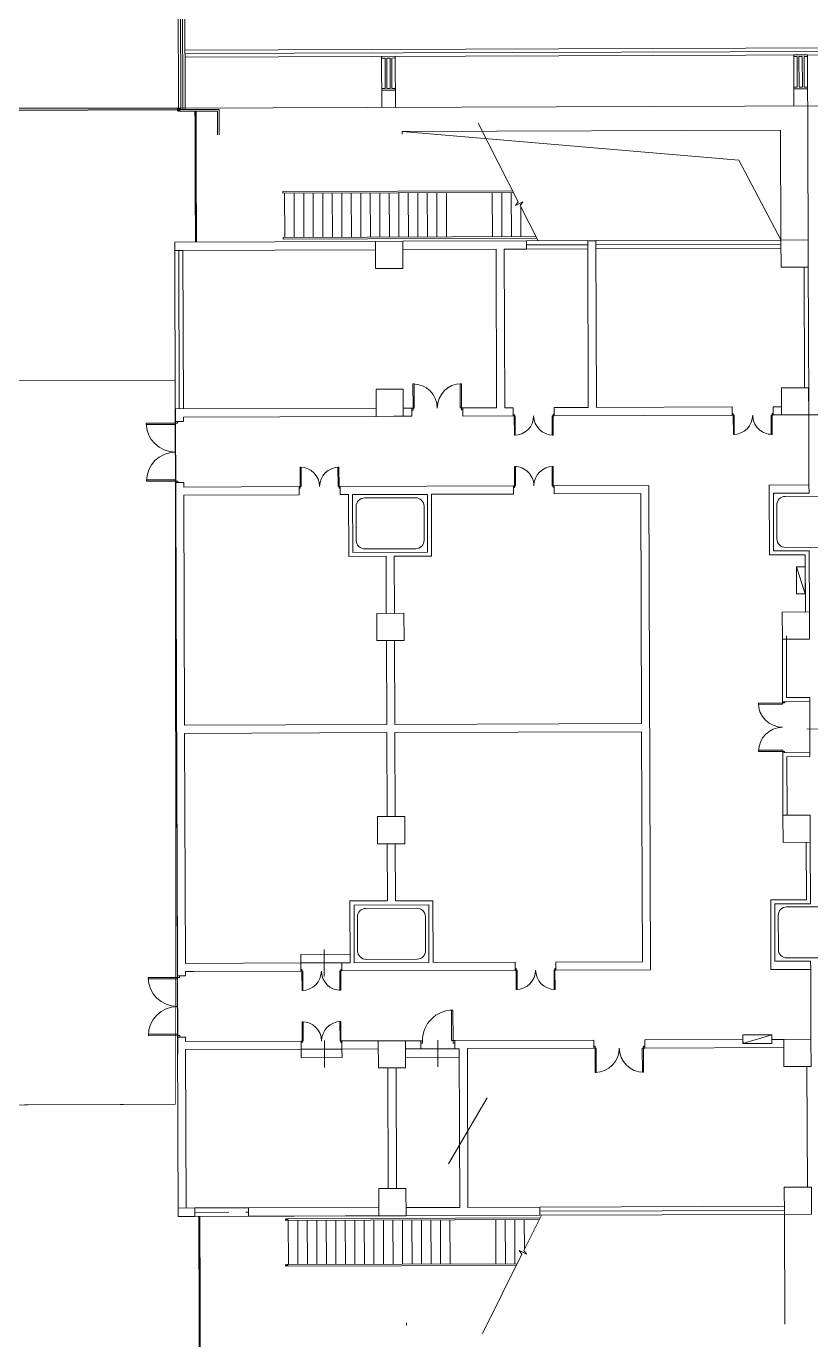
# Model space of a CAD drawing. Header units: millimetres. Extents: x 395197 to 699875, y 745 to 708816.
# Drawn here: x 581223 to 604315, y 553624 to 592284 of the extents above; entities that cross this region are included whole.
import ezdxf

# ---------------------------------------------------------------- set-up
doc = ezdxf.new("R2010")
doc.units = ezdxf.units.MM
for name, pattern in [('DASHDOT', [1, 0.5, -0.25, 0, -0.25]), ('DASHDOT2', [0.5, 0.25, -0.125, 0, -0.125]), ('DASHED', [0.75, 0.5, -0.25]), ('DOTE', [2.42, 2, -0.2, 0.02, -0.2]), ('HIDDEN', [0.375, 0.25, -0.125])]:
    doc.linetypes.add(name, pattern=pattern)
for name, color, linetype in [('0-修改拆除', 4, 'Continuous'), ('EECOMM', 1, 'DASHDOT2'), ('伸缩缝', 40, 'Continuous')]:
    doc.layers.add(name, color=color, linetype=linetype)
for name, color, linetype, lineweight in [('1', 253, 'Continuous', 9), ('2', 253, 'Continuous', 9), ('3', 3, 'Continuous', 9), ('4', 4, 'Continuous', 9), ('5', 5, 'Continuous', 9), ('ARDIM', 4, 'Continuous', 9), ('ARDOOR', 252, 'Continuous', 9), ('ARWALL', 7, 'Continuous', 9), ('KbhRt主线_右线xl', 3, 'DOTE', 70), ('STAIR', 2, 'Continuous', 9), ('水箱', 16, 'Continuous', 9)]:
    doc.layers.add(name, color=color, linetype=linetype, lineweight=lineweight)

# ---------------------------------------------------------------- blocks, each defined once
blk = doc.blocks.new('AUD05D1S')
for p, q in [((-0.95, 0), (-0.95, 0.95)), ((-0.95, 0.95), (-0.904, 0.95)), ((-0.904, 0), (-0.904, 0.95)), ((0.95, 0.95), (0.904, 0.95)), ((0.904, 0), (0.904, 0.95)), ((0.95, 0), (0.95, 0.95)), ((-0.95, 0), (-0.904, 0)), ((0.95, 0), (0.904, 0))]:
    blk.add_line(p, q)
for points in [[(-1, 0), (-0.95, 0), (-0.95, -0.075), (-1, -0.075)], [(1, 0), (0.95, 0), (0.95, -0.075), (1, -0.075)]]:
    blk.add_lwpolyline(points)
for centre, start, end in [((-0.95, 0), 0, 90), ((0.95, 0), 90, 180)]:
    blk.add_arc(centre, 0.95, start, end)
blk = doc.blocks.new('AUD01D1S')
for p, q in [((0.05, 0), (0.094, 0)), ((0.05, 0), (0.05, -0.9)), ((0.094, 0), (0.094, -0.9)), ((0.05, -0.9), (0.094, -0.9))]:
    blk.add_line(p, q)
for points in [[(0, 0), (0.05, 0), (0.05, 0.075), (0, 0.075)], [(1, 0), (0.95, 0), (0.95, 0.075), (1, 0.075)]]:
    blk.add_lwpolyline(points)
blk.add_arc((0.05, 0), 0.9, 270, 0)
blk = doc.blocks.new('SX2')
at = {"layer": '水箱'}
blk.add_line((0, -130), (850, 130), dxfattribs=at)
blk.add_lwpolyline([(0, -130), (850, -130), (850, 130), (0, 130)], close=True, dxfattribs=at)
blk.add_solid([(0, -130), (850, -130), (850, 130), (0, -130)], dxfattribs=at)
blk = doc.blocks.new('SX1')
at = {"layer": '水箱'}
blk.add_line((0, -130), (800, 130), dxfattribs=at)
blk.add_lwpolyline([(0, -130), (800, -130), (800, 130), (0, 130)], close=True, dxfattribs=at)
blk.add_solid([(0, -130), (800, -130), (800, 130), (0, -130)], dxfattribs=at)

msp = doc.modelspace()

# ---------------------------------------------------------------- linework, layer by layer
at = {"layer": '0-修改拆除', "color": 4, "linetype": 'HIDDEN', "ltscale": 4, "const_width": 20, "elevation": 0}
msp.add_lwpolyline([(578352, 581849), (585607, 581849), (585607, 560553), (578427, 560528)], close=True, dxfattribs=at)
at = {"layer": '1', "color": 252, "extrusion": (-3.52896e-06, 4.65939e-05, 1)}
msp.add_line((604256, 580846, 0), (604263, 578786, 0), dxfattribs=at)
at = {"layer": '1', "extrusion": (-3.52896e-06, 4.65939e-05, 1)}
for p, q in [((604286, 572406, 0), (604291, 570906, 0)), ((604320, 562466, 0), (604313, 564526, 0))]:
    msp.add_line(p, q, dxfattribs=at)
at = {"layer": '2', "color": 252, "extrusion": (-3.52896e-06, 4.65939e-05, 1)}
for p, q in [((591688, 589899, 0), (591683, 591349, 0)), ((592088, 589901, 0), (592083, 591351, 0)), ((603822, 589942, 0), (603817, 591392, 0)), ((595951, 585967, 0), (597751, 585974, 0)), ((595952, 585727, 0), (597752, 585734, 0)), ((597991, 585974, 0), (603438, 585993, 0)), ((597992, 585734, 0), (603439, 585753, 0)), ((596337, 557527, 0), (603537, 557552, 0)), ((596338, 557287, 0), (603538, 557312, 0))]:
    msp.add_line(p, q, dxfattribs=at)
at = {"layer": '2', "extrusion": (-3.52896e-06, 4.65939e-05, 1)}
for p, q in [((586899, 589835, 0), (585705, 589831, 0)), ((586849, 589785, 0), (585705, 589781, 0)), ((586849, 589785, 0), (586851, 589086, 0)), ((586899, 589835, 0), (586901, 589086, 0)), ((585609, 581021, 0), (585593, 585681, 0)), ((585729, 581022, 0), (585713, 585682, 0)), ((585849, 581022, 0), (585833, 585682, 0)), ((589308, 564964, 0), (590757, 564969, 0)), ((589308, 564714, 0), (589308, 564964, 0)), ((589308, 564714, 0), (590508, 564718, 0)), ((589317, 562174, 0), (590517, 562178, 0)), ((589318, 561924, 0), (589317, 562174, 0)), ((590518, 561928, 0), (590517, 562178, 0)), ((592837, 562186, 0), (593837, 562189, 0)), ((589318, 561924, 0), (590518, 561928, 0)), ((592388, 561934, 0), (593968, 561940, 0)), ((593655, 558805, 0), (594791, 560739, 0))]:
    msp.add_line(p, q, dxfattribs=at)
at = {"layer": '3', "color": 252, "extrusion": (-3.52896e-06, 4.65939e-05, 1)}
for p, q in [((655261, 591821, 0), (585899, 591579, 0)), ((655173, 591720, 0), (585899, 591479, 0)), ((655087, 591620, 0), (585899, 591379, 0)), ((592293, 589184, 0), (592293, 589105, 0)), ((588884, 557187, 0), (596350, 557213, 0)), ((588884, 557137, 0), (596325, 557163, 0)), ((588934, 557137, 0), (588939, 555837, 0)), ((589214, 557138, 0), (589219, 555838, 0)), ((589494, 557139, 0), (589499, 555839, 0)), ((589774, 557140, 0), (589779, 555840, 0)), ((590054, 557141, 0), (590059, 555841, 0)), ((590334, 557142, 0), (590339, 555842, 0)), ((590614, 557143, 0), (590619, 555843, 0)), ((590894, 557144, 0), (590899, 555844, 0)), ((591174, 557145, 0), (591179, 555845, 0)), ((591454, 557146, 0), (591459, 555846, 0)), ((591734, 557147, 0), (591739, 555847, 0)), ((592014, 557148, 0), (592019, 555848, 0)), ((592294, 557149, 0), (592299, 555849, 0)), ((592574, 557150, 0), (592579, 555850, 0)), ((592854, 557151, 0), (592859, 555851, 0)), ((593134, 557152, 0), (593139, 555852, 0)), ((593414, 557153, 0), (593419, 555853, 0)), ((593694, 557154, 0), (593699, 555854, 0)), ((595044, 557159, 0), (595049, 555859, 0)), ((595324, 557159, 0), (595329, 555860, 0)), ((595604, 557160, 0), (595609, 555861, 0)), ((595884, 557161, 0), (595887, 556285, 0)), ((603549, 554084, 0), (603538, 557312, 0)), ((592415, 554045, 0), (592415, 554124, 0))]:
    msp.add_line(p, q, dxfattribs=at)
at = {"layer": '3', "extrusion": (-3.52896e-06, 4.65939e-05, 1)}
msp.add_line((592047, 557273, 0), (586183, 557253, 0), dxfattribs=at)
at = {"layer": '3', "color": 252, "extrusion": (-3.20448e-06, -4.66173e-05, 1)}
for p, q in [((588889, 555837, 0), (595675, 555861, 0)), ((588889, 555787, 0), (595650, 555811, 0))]:
    msp.add_line(p, q, dxfattribs=at)
at = {"layer": '4', "color": 252, "extrusion": (-3.52896e-06, 4.65939e-05, 1)}
for p, q in [((591683, 591349, 0), (591783, 591350, 0)), ((591786, 590450, 0), (591783, 591350, 0)), ((591836, 590450, 0), (591833, 591350, 0)), ((591833, 591350, 0), (591933, 591350, 0)), ((591936, 590450, 0), (591933, 591350, 0)), ((591983, 591350, 0), (592083, 591351, 0)), ((591986, 590450, 0), (591983, 591350, 0)), ((603817, 591392, 0), (603917, 591392, 0)), ((603920, 590492, 0), (603917, 591392, 0)), ((603970, 590492, 0), (603967, 591392, 0)), ((603967, 591392, 0), (604067, 591392, 0)), ((604070, 590492, 0), (604067, 591392, 0)), ((604120, 590493, 0), (604117, 591393, 0)), ((604117, 591393, 0), (604217, 591393, 0)), ((591686, 590449, 0), (591786, 590450, 0)), ((591687, 590399, 0), (591686, 590449, 0)), ((591687, 590399, 0), (592087, 590401, 0)), ((591836, 590450, 0), (591936, 590450, 0)), ((591986, 590450, 0), (592086, 590451, 0)), ((592087, 590401, 0), (592086, 590451, 0)), ((603820, 590492, 0), (603920, 590492, 0)), ((603820, 590442, 0), (603820, 590492, 0)), ((603820, 590442, 0), (604220, 590443, 0)), ((603970, 590492, 0), (604070, 590492, 0)), ((604120, 590493, 0), (604220, 590493, 0)), ((604220, 590443, 0), (604220, 590493, 0)), ((595952, 585847, 0), (597752, 585854, 0)), ((597992, 585854, 0), (603439, 585873, 0)), ((596338, 557407, 0), (603538, 557432, 0))]:
    msp.add_line(p, q, dxfattribs=at)
at = {"layer": '4', "linetype": 'DASHED', "ltscale": 2000, "extrusion": (-3.52896e-06, 4.65939e-05, 1)}
msp.add_line((586183, 557373, 0), (587763, 557378, 0), dxfattribs=at)
at = {"layer": '4', "color": 252, "extrusion": (-3.52896e-06, 4.65939e-05, 1), "elevation": 33}
for points in [[(591683, 591349), (591683, 591399), (592083, 591401), (592083, 591351)], [(603817, 591392), (603817, 591442), (604217, 591443), (604217, 591393)]]:
    msp.add_lwpolyline(points, dxfattribs=at)
at = {"layer": '5', "color": 252, "extrusion": (-3.52896e-06, 4.65939e-05, 1), "elevation": 33}
msp.add_lwpolyline([(603438, 585995), (602195, 588348), (592293, 589185)], dxfattribs=at)
at = {"layer": 'ARWALL', "color": 252, "extrusion": (-3.52896e-06, 4.65939e-05, 1)}
for p, q in [((591504, 585952, 0), (585592, 585931, 0)), ((585593, 585681, 0), (585592, 585931, 0)), ((592305, 585715, 0), (595052, 585724, 0)), ((595052, 585724, 0), (595068, 581054, 0)), ((595292, 585725, 0), (595952, 585727, 0)), ((595292, 585725, 0), (595308, 581055, 0)), ((595951, 585967, 0), (595952, 585727, 0)), ((597991, 585973, 0), (597751, 585972, 0)), ((597751, 585972, 0), (597768, 581064, 0)), ((597991, 585973, 0), (598008, 581064, 0)), ((591505, 585702, 0), (585593, 585681, 0)), ((585843, 585682, 0), (585593, 585681, 0)), ((604121, 585196, 0), (604133, 581646, 0)), ((604241, 585310, 0), (604255, 581186, 0)), ((598008, 581064, 0), (602005, 581078, 0)), ((602006, 580838, 0), (602005, 581078, 0)), ((603205, 581083, 0), (603455, 581083, 0)), ((603206, 580843, 0), (603205, 581083, 0)), ((591521, 581042, 0), (585609, 581021, 0)), ((585609, 581021, 0), (585611, 580651, 0)), ((591522, 580802, 0), (585850, 580782, 0)), ((585850, 580782, 0), (585851, 580652, 0)), ((592043, 580804, 0), (592572, 580806, 0)), ((592321, 581045, 0), (592571, 581046, 0)), ((592572, 580806, 0), (592571, 581046, 0)), ((594071, 581051, 0), (595068, 581054, 0)), ((594072, 580811, 0), (594071, 581051, 0)), ((594072, 580811, 0), (595559, 580816, 0)), ((595308, 581055, 0), (595558, 581056, 0)), ((595558, 581056, 0), (595559, 580816, 0)), ((596758, 581060, 0), (597768, 581064, 0)), ((596758, 581060, 0), (596759, 580820, 0)), ((596759, 580820, 0), (602006, 580838, 0)), ((603206, 580843, 0), (605406, 580850, 0)), ((585611, 580651, 0), (585851, 580652, 0)), ((585617, 578851, 0), (585857, 578852, 0)), ((585617, 578851, 0), (585668, 564331, 0)), ((585857, 578852, 0), (585857, 578722, 0)), ((590459, 578738, 0), (595566, 578756, 0)), ((595567, 578516, 0), (595566, 578756, 0)), ((596766, 578760, 0), (599549, 578770, 0)), ((596767, 578520, 0), (596766, 578760, 0)), ((599599, 564509, 0), (599549, 578760, 0)), ((603093, 578782, 0), (604263, 578786, 0)), ((603100, 576722, 0), (603093, 578782, 0)), ((604263, 578786, 0), (604264, 578546, 0)), ((585857, 578722, 0), (589259, 578734, 0)), ((585858, 578482, 0), (589260, 578494, 0)), ((585858, 578484, 0), (585882, 571712, 0)), ((589260, 578494, 0), (589259, 578734, 0)), ((590460, 578498, 0), (590459, 578738, 0)), ((590460, 578498, 0), (590710, 578499, 0)), ((590716, 576680, 0), (590710, 578499, 0)), ((590830, 578499, 0), (593030, 578507, 0)), ((590836, 576800, 0), (590830, 578499, 0)), ((593036, 576807, 0), (593030, 578507, 0)), ((593150, 578508, 0), (595567, 578516, 0)), ((593156, 576688, 0), (593150, 578508, 0)), ((596767, 578520, 0), (599310, 578528, 0)), ((599334, 571759, 0), (599310, 578528, 0)), ((603214, 578543, 0), (604264, 578546, 0)), ((603220, 576843, 0), (603214, 578543, 0)), ((603220, 576843, 0), (604270, 576847, 0)), ((604277, 574946, 0), (604270, 576847, 0)), ((590717, 576679, 0), (591817, 576683, 0)), ((590836, 576800, 0), (593036, 576807, 0)), ((591817, 576683, 0), (591822, 575003, 0)), ((593156, 576688, 0), (592057, 576685, 0)), ((592057, 576685, 0), (592062, 575004, 0)), ((603100, 576722, 0), (604150, 576726, 0)), ((604156, 575046, 0), (604150, 576726, 0)), ((591825, 574203, 0), (591834, 571733, 0)), ((592065, 574204, 0), (592074, 571734, 0)), ((603479, 574243, 0), (603486, 572403, 0)), ((603599, 574344, 0), (603605, 572524, 0)), ((604286, 572406, 0), (603486, 572403, 0)), ((603606, 572404, 0), (603486, 572403, 0)), ((604285, 572526, 0), (603605, 572524, 0)), ((604286, 572406, 0), (604285, 572526, 0)), ((585882, 571712, 0), (591834, 571733, 0)), ((585883, 571472, 0), (591835, 571493, 0)), ((585883, 571472, 0), (585906, 564702, 0)), ((591835, 571493, 0), (591843, 569022, 0)), ((592074, 571734, 0), (599334, 571759, 0)), ((592075, 571494, 0), (599335, 571519, 0)), ((592075, 571494, 0), (592083, 569023, 0)), ((599358, 564749, 0), (599335, 571519, 0)), ((604291, 570906, 0), (603491, 570903, 0)), ((603611, 570904, 0), (603491, 570903, 0)), ((603491, 570903, 0), (603497, 569063, 0)), ((604291, 570786, 0), (603611, 570784, 0)), ((603611, 570784, 0), (603617, 569063, 0)), ((604291, 570906, 0), (604291, 570786, 0)), ((591846, 568222, 0), (591852, 566543, 0)), ((592086, 568223, 0), (592092, 566543, 0)), ((604180, 568265, 0), (604186, 566575, 0)), ((604300, 568266, 0), (604306, 566456, 0)), ((590752, 566538, 0), (591851, 566542, 0)), ((590752, 566538, 0), (590758, 564719, 0)), ((590872, 566419, 0), (593072, 566427, 0)), ((590872, 566419, 0), (590878, 564719, 0)), ((593192, 566546, 0), (592092, 566543, 0)), ((593072, 566427, 0), (593078, 564727, 0)), ((593192, 566546, 0), (593198, 564727, 0)), ((603136, 566572, 0), (604186, 566575, 0)), ((603136, 566571, 0), (603143, 564522, 0)), ((603256, 566451, 0), (603262, 564762, 0)), ((603257, 566452, 0), (604306, 566456, 0)), ((589308, 564714, 0), (585906, 564702, 0)), ((585906, 564702, 0), (586156, 564703, 0)), ((589309, 564474, 0), (585907, 564462, 0)), ((585907, 564462, 0), (586157, 564463, 0)), ((585907, 564462, 0), (585908, 564332, 0)), ((585907, 564462, 0), (585908, 564332, 0)), ((589308, 564714, 0), (589309, 564474, 0)), ((590758, 564719, 0), (590508, 564718, 0)), ((590508, 564718, 0), (590509, 564478, 0)), ((595616, 564496, 0), (590509, 564478, 0)), ((593078, 564727, 0), (590878, 564719, 0)), ((595615, 564736, 0), (593198, 564727, 0)), ((595615, 564736, 0), (595616, 564496, 0)), ((599358, 564749, 0), (596815, 564740, 0)), ((596815, 564740, 0), (596816, 564500, 0)), ((599599, 564509, 0), (596816, 564500, 0)), ((604313, 564526, 0), (603143, 564522, 0)), ((604312, 564766, 0), (603262, 564762, 0)), ((604312, 564766, 0), (604313, 564526, 0)), ((585668, 564331, 0), (585908, 564332, 0)), ((585674, 562531, 0), (585914, 562532, 0)), ((585674, 562531, 0), (585692, 557251, 0)), ((585914, 562532, 0), (585914, 562402, 0)), ((589316, 562414, 0), (585914, 562402, 0)), ((589317, 562174, 0), (585915, 562162, 0)), ((585915, 562162, 0), (585931, 557502, 0)), ((589317, 562174, 0), (589316, 562414, 0)), ((590516, 562418, 0), (592836, 562426, 0)), ((590517, 562178, 0), (590516, 562418, 0)), ((590517, 562178, 0), (591587, 562182, 0)), ((592387, 562184, 0), (592837, 562186, 0)), ((592836, 562425, 0), (592837, 562186, 0)), ((593836, 562429, 0), (597928, 562444, 0)), ((593836, 562429, 0), (593837, 562189, 0)), ((593967, 562190, 0), (593837, 562189, 0)), ((593967, 562190, 0), (593837, 562189, 0)), ((593967, 562190, 0), (593837, 562189, 0)), ((593837, 562189, 0), (593967, 562190, 0)), ((593967, 562190, 0), (593983, 557519, 0)), ((594207, 562191, 0), (594223, 557520, 0)), ((594208, 562191, 0), (597929, 562204, 0)), ((597929, 562204, 0), (597928, 562444, 0)), ((599428, 562449, 0), (602320, 562459, 0)), ((599429, 562209, 0), (599428, 562449, 0)), ((599429, 562209, 0), (603521, 562223, 0)), ((602321, 562339, 0), (602320, 562459, 0)), ((602321, 562339, 0), (603171, 562342, 0)), ((603170, 562462, 0), (603520, 562463, 0)), ((603171, 562342, 0), (603170, 562462, 0)), ((591869, 561622, 0), (591881, 558073, 0)), ((592109, 561623, 0), (592121, 558073, 0)), ((604203, 561665, 0), (604215, 558115, 0)), ((585691, 557501, 0), (586182, 557503, 0)), ((586182, 557503, 0), (587762, 557508, 0)), ((586182, 557503, 0), (586183, 557253, 0)), ((587762, 557507, 0), (591603, 557521, 0)), ((587762, 557507, 0), (587763, 557257, 0)), ((592403, 557513, 0), (593983, 557519, 0)), ((594223, 557520, 0), (596337, 557527, 0)), ((596337, 557527, 0), (596338, 557287, 0)), ((585692, 557251, 0), (586183, 557253, 0)), ((586183, 557253, 0), (587763, 557258, 0)), ((587763, 557257, 0), (596338, 557287, 0))]:
    msp.add_line(p, q, dxfattribs=at)
at = {"layer": 'ARWALL', "color": 252, "extrusion": (-3.52896e-06, 4.65939e-05, 1), "elevation": 33}
for points in [[(591507, 585152), (592307, 585155), (592304, 585955), (591504, 585952)], [(603441, 585193), (604241, 585196), (604238, 585996), (603438, 585993)], [(591522, 580802), (592322, 580805), (592319, 581605), (591519, 581602)], [(603456, 580843), (604256, 580846), (604253, 581646), (603453, 581643)], [(591545, 574202), (592345, 574205), (592342, 575005), (591542, 575002)], [(603479, 574243), (604279, 574246), (604276, 575046), (603476, 575043)], [(591566, 568221), (592366, 568224), (592363, 569024), (591563, 569021)], [(603500, 568263), (604300, 568266), (604297, 569066), (603497, 569063)], [(591589, 561622), (592389, 561624), (592386, 562424), (591586, 562422)], [(603523, 561663), (604323, 561666), (604320, 562466), (603520, 562463)], [(591604, 557272), (592404, 557274), (592401, 558074), (591601, 558072)], [(603538, 557313), (604338, 557316), (604335, 558116), (603535, 558113)]]:
    msp.add_lwpolyline(points, close=True, dxfattribs=at)
for points in [[(591186, 576900), (592686, 576906, 0.414214), (592935, 577157), (592931, 578157, 0.414214), (592680, 578406), (591180, 578400, 0.414214), (590931, 578149), (590935, 577149, 0.414214), (591186, 576900)], [(603570, 576944), (605070, 576949, 0.414214), (605319, 577200), (605315, 578200, 0.414214), (605064, 578449), (603564, 578444, 0.414214), (603315, 578193), (603319, 577193, 0.414214), (603570, 576944)], [(591228, 564820), (592728, 564826, 0.414214), (592977, 565077), (592973, 566077, 0.414214), (592722, 566326), (591222, 566320, 0.414214), (590973, 566069), (590977, 565069, 0.414214), (591228, 564820)], [(603612, 564863), (605112, 564869, 0.414214), (605361, 565120), (605357, 566120, 0.414214), (605106, 566369), (603606, 566363, 0.414214), (603357, 566112), (603361, 565112, 0.414214), (603612, 564863)]]:
    msp.add_lwpolyline(points, format="xyb", close=True, dxfattribs=at)
at = {"layer": 'ARWALL', "color": 252}
for centre, start_param, end_param in [((597768, 581064, 0), 4.641397, 6.212193), ((598009, 581065, 0), 3.0706, 4.641397), ((603094, 578782, 0), 1.499804, 3.0706), ((590710, 578729, 0), 1.499804, 3.0706), ((599310, 578528, 0), 6.212193, 7.782989), ((599310, 578528, 0), 6.212193, 7.782989), ((603215, 578542, 0), 1.499804, 3.0706), ((591816, 576683, 0), 6.212193, 7.782989), ((591816, 576683, 0), 6.212193, 7.782989), ((592057, 576684, 0), 1.499804, 3.0706), ((591851, 566543, 0), 4.641397, 6.212193), ((592092, 566543, 0), 3.0706, 4.641397), ((592836, 562425, 0), 6.212193, 7.782989), ((594208, 562190, 0), 1.499804, 3.0706), ((597629, 562204, 0), 4.641397, 6.212193)]:
    msp.add_ellipse(centre, major_axis=(0.499, 0.037), ratio=1, start_param=start_param, end_param=end_param, dxfattribs=at)
at = {"layer": 'EECOMM', "color": 3, "linetype": 'ByBlock', "elevation": 0}
msp.add_lwpolyline([(585609, 581021), (585676, 562018)], dxfattribs=at)
at = {"layer": 'KbhRt主线_右线xl', "color": 3, "linetype": 'ByBlock', "extrusion": (-3.52896e-06, 4.65939e-05, 1)}
msp.add_line((585704, 589878, -3), (585705, 589781, 0), dxfattribs=at)
at = {"layer": 'KbhRt主线_右线xl', "color": 252, "linetype": 'ByBlock'}
for p, q in [((588884, 557187, 0), (588884, 557137, 0)), ((588889, 555787, 0), (588889, 555837, 0))]:
    msp.add_line(p, q, dxfattribs=at)
at = {"layer": 'KbhRt主线_右线xl', "color": 6, "linetype": 'DASHDOT', "extrusion": (-3.52896e-06, 4.65939e-05, 1), "const_width": 60, "elevation": 23}
for points in [[(586205, 589783), (586218, 585933)], [(586331, 553404), (586318, 557253)]]:
    msp.add_lwpolyline(points, dxfattribs=at)
at = {"layer": 'STAIR'}
for p, q in [((585705, 589831, -3), (585693, 593159, 14)), ((585775, 589831, -3), (585763, 593187, 14)), ((585835, 589832, -3), (585823, 593211, 14)), ((585905, 589832, -3), (585893, 593239, 15))]:
    msp.add_line(p, q, dxfattribs=at)
at = {"layer": 'STAIR', "color": 252, "extrusion": (-3.52896e-06, 4.65939e-05, 1)}
for p, q in [((604219, 591443, 0), (604238, 585998, 0)), ((654210, 590117, 0), (585704, 589878, 0)), ((603427, 589223, 0), (592293, 589185, 0)), ((594528, 589435, 0), (595707, 587113, 0)), ((603427, 589223, 0), (603438, 585995, 0)), ((588779, 587417, 0), (595540, 587441, 0)), ((588779, 587367, 0), (595566, 587391, 0)), ((588833, 586068, 0), (588829, 587367, 0)), ((589113, 586069, 0), (589109, 587368, 0)), ((589393, 586070, 0), (589389, 587369, 0)), ((589673, 586070, 0), (589669, 587370, 0)), ((589953, 586071, 0), (589949, 587371, 0)), ((590233, 586072, 0), (590229, 587372, 0)), ((590513, 586073, 0), (590509, 587373, 0)), ((590793, 586074, 0), (590789, 587374, 0)), ((591073, 586075, 0), (591069, 587375, 0)), ((591353, 586076, 0), (591349, 587376, 0)), ((591633, 586077, 0), (591629, 587377, 0)), ((591913, 586078, 0), (591909, 587378, 0)), ((592193, 586079, 0), (592189, 587379, 0)), ((592473, 586080, 0), (592469, 587380, 0)), ((592753, 586081, 0), (592749, 587381, 0)), ((593033, 586082, 0), (593029, 587382, 0)), ((593313, 586083, 0), (593309, 587383, 0)), ((593593, 586084, 0), (593589, 587384, 0)), ((594943, 586089, 0), (594939, 587389, 0)), ((595223, 586090, 0), (595219, 587390, 0)), ((595503, 586091, 0), (595499, 587391, 0)), ((595627, 587005, 0), (595841, 587114, 0)), ((595707, 587113, 0), (595627, 587005, 0)), ((595841, 587114, 0), (595761, 587006, 0)), ((595761, 587006, 0), (596288, 585969, 0)), ((595783, 586092, 0), (595780, 586968, 0)), ((588783, 586067, 0), (596225, 586093, 0)), ((588784, 586017, 0), (596250, 586043, 0)), ((592304, 585955, 0), (595951, 585967, 0)), ((595868, 556247, 0), (596388, 557288, 0)), ((594652, 553810, 0), (595815, 556140, 0)), ((595815, 556140, 0), (595734, 556247, 0)), ((595734, 556247, 0), (595949, 556140, 0)), ((595949, 556140, 0), (595868, 556247, 0))]:
    msp.add_line(p, q, dxfattribs=at)
at = {"layer": 'STAIR', "color": 252}
for p, q in [((588779, 587417, 0), (588779, 587367, 0)), ((588784, 586017, 0), (588783, 586067, 0))]:
    msp.add_line(p, q, dxfattribs=at)
at = {"layer": 'STAIR', "extrusion": (-3.52896e-06, 4.65939e-05, 1)}
for p, q in [((604988, 571601, 0), (604199, 571599, 0)), ((589989, 565108, 0), (589992, 564320, 0)), ((590001, 561641, 0), (589999, 562429, 0)), ((593339, 561652, 0), (593336, 562441, 0))]:
    msp.add_line(p, q, dxfattribs=at)
at = {"layer": '伸缩缝'}
for p, q in [((585704, 589878, -3), (572805, 589834, 0)), ((585705, 589828, -3), (572805, 589784, 0))]:
    msp.add_line(p, q, dxfattribs=at)

# ---------------------------------------------------------------- block references
at = {"layer": 'ARDIM', "color": 252, "extrusion": (-3.52896e-06, 4.65939e-05, 1), "rotation": 90.19945355754629}
msp.add_blockref('SX1', (604024, 575576, -39), dxfattribs=at)
at = {"layer": 'ARDIM', "extrusion": (-3.52896e-06, 4.65939e-05, 1), "rotation": 0.1994535302377785}
msp.add_blockref('SX2', (602320, 562469, -39), dxfattribs=at)
at = {"layer": 'ARDOOR', "color": 252, "extrusion": (3.5295e-06, -4.65939e-05, -1)}
for p, xscale, yscale, zscale, rotation in [((-593321, 581048, 39), 749.999999999593, 749.999999999593, -750.0000000000027, 359.8005464241186), ((-596159, 580818, 39), 600.0000000000601, 600.0000000000601, -600.0000000000008, 179.8005464697605), ((-589859, 578736, 39), 600.0000000000583, 600.0000000000583, -600.0000000000008, 359.8005464241095), ((-596166, 578759, 39), 600.0000000001172, 600.0000000001172, -600.0000000000008, 359.8005464241986)]:
    msp.add_blockref('AUD05D1S', p, dxfattribs=dict(at, xscale=xscale, yscale=yscale, zscale=zscale, rotation=rotation))
at = {"layer": 'ARDOOR', "color": 252, "extrusion": (-3.52896e-06, 4.65939e-05, 1), "xscale": 600.000000000061, "yscale": 600.000000000061, "zscale": 600.000000000061, "rotation": 180.1994535758888}
msp.add_blockref('AUD05D1S', (602606, 580840, -39), dxfattribs=at)
at = {"layer": 'ARDOOR', "extrusion": (-3.52896e-06, 4.65939e-05, 1)}
for name, p, xscale, yscale, zscale, rotation in [('AUD05D1S', (585614, 579751, -39), 900.0000000001185, 900.0000000001185, 900.0000000001185, 90.19945357588917), ('AUD05D1S', (585671, 563431, -39), 900.0000000001185, 900.0000000001185, 900.0000000001185, 90.19945357588917), ('AUD01D1S', (593836, 562429, -39), 999.9999999997714, 999.9999999997714, 999.9999999997714, 180.1994535759022), ('AUD05D1S', (598679, 562207, -39), 749.999999999597, 749.999999999597, 749.999999999597, 180.1994535758798)]:
    msp.add_blockref(name, p, dxfattribs=dict(at, xscale=xscale, yscale=yscale, zscale=zscale, rotation=rotation))
at = {"layer": 'ARDOOR', "extrusion": (3.5295e-06, -4.65939e-05, -1)}
for p, xscale, yscale, zscale, rotation in [((-603488, 571653, 39), 749.9999999996518, 749.9999999996518, -750.0000000000014, 269.8005464241094), ((-589909, 564476, 39), 600.0000000000601, 600.0000000000601, -600.0000000000008, 179.8005464697605), ((-596216, 564504, 39), 600.0000000000601, 600.0000000000601, -600.0000000000008, 179.8005464697605), ((-589916, 562416, 39), 600.0000000000583, 600.0000000000583, -600.0000000000008, 359.8005464241095)]:
    msp.add_blockref('AUD05D1S', p, dxfattribs=dict(at, xscale=xscale, yscale=yscale, zscale=zscale, rotation=rotation))

doc.saveas('drawing.dxf')
